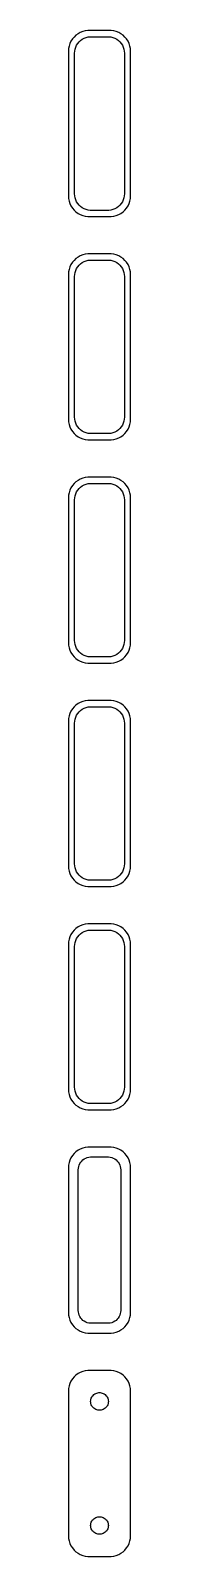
# Model space of a CAD drawing. Header units: metres. Extents: x -8 to 8, y 788 to 1588.
# Drawn here: x -7.5 to 7.5, y 787.5 to 1156.5 of the extents above; entities that cross this region are included whole.
import ezdxf

# ---------------------------------------------------------------- set-up
doc = ezdxf.new("R2010")
doc.units = ezdxf.units.M

msp = doc.modelspace()

# ---------------------------------------------------------------- linework, layer by layer
for p, q in [((-6.14484, 1154.92), (-6.54507, 1154.44)), ((-5.68712, 1155.35), (-6.14484, 1154.92)), ((-5.17912, 1155.72), (-5.68712, 1155.35)), ((-4.62889, 1156.02), (-5.17912, 1155.72)), ((-4.04507, 1156.26), (-4.62889, 1156.02)), ((-3.4369, 1156.41), (-4.04507, 1156.26)), ((-2.81395, 1156.49), (-3.4369, 1156.41)), ((-3.23605, 1154.8), (-2.74951, 1154.93)), ((2.81395, 1156.49), (-2.81395, 1156.49)), ((-2.74951, 1154.93), (-2.25116, 1154.99)), ((-2.25116, 1154.99), (2.25116, 1154.99)), ((2.25116, 1154.99), (2.74951, 1154.93)), ((2.74951, 1154.93), (3.23605, 1154.8)), ((3.4369, 1156.41), (2.81395, 1156.49)), ((4.04507, 1156.26), (3.4369, 1156.41)), ((4.62889, 1156.02), (4.04507, 1156.26)), ((5.17912, 1155.72), (4.62889, 1156.02)), ((5.68712, 1155.35), (5.17912, 1155.72)), ((6.14484, 1154.92), (5.68712, 1155.35)), ((6.54507, 1154.44), (6.14484, 1154.92)), ((-7.46057, 1152.13), (-7.5, 1151.5)), ((-7.5, 1151.5), (-7.5, 1116.5)), ((-7.34291, 1152.74), (-7.46057, 1152.13)), ((-7.14888, 1153.34), (-7.34291, 1152.74)), ((-6.88153, 1153.91), (-7.14888, 1153.34)), ((-6.54507, 1154.44), (-6.88153, 1153.91)), ((-6, 1151), (-5.96844, 1151.5)), ((-5.96844, 1151.5), (-5.87433, 1151.99)), ((-5.87433, 1151.99), (-5.7191, 1152.47)), ((-5.7191, 1152.47), (-5.50522, 1152.93)), ((-5.50522, 1152.93), (-5.23605, 1153.35)), ((-5.23605, 1153.35), (-4.91586, 1153.74)), ((-4.91586, 1153.74), (-4.54968, 1154.08)), ((-4.54968, 1154.08), (-4.1433, 1154.38)), ((-4.1433, 1154.38), (-3.70311, 1154.62)), ((-3.70311, 1154.62), (-3.23605, 1154.8)), ((3.23605, 1154.8), (3.70311, 1154.62)), ((3.70311, 1154.62), (4.1433, 1154.38)), ((4.1433, 1154.38), (4.54968, 1154.08)), ((4.54968, 1154.08), (4.91586, 1153.74)), ((4.91586, 1153.74), (5.23605, 1153.35)), ((5.23605, 1153.35), (5.50522, 1152.93)), ((5.50522, 1152.93), (5.7191, 1152.47)), ((5.7191, 1152.47), (5.87433, 1151.99)), ((5.87433, 1151.99), (5.96844, 1151.5)), ((5.96844, 1151.5), (6, 1151)), ((6.88153, 1153.91), (6.54507, 1154.44)), ((7.14888, 1153.34), (6.88153, 1153.91)), ((7.34291, 1152.74), (7.14888, 1153.34)), ((7.46057, 1152.13), (7.34291, 1152.74)), ((7.5, 1151.5), (7.46057, 1152.13)), ((7.5, 1116.5), (7.5, 1151.5)), ((-6, 1117), (-6, 1151)), ((6, 1151), (6, 1117)), ((-7.5, 1116.5), (-7.46057, 1115.87)), ((-7.46057, 1115.87), (-7.34291, 1115.26)), ((-7.34291, 1115.26), (-7.14888, 1114.66)), ((-7.14888, 1114.66), (-6.88153, 1114.09)), ((-5.96844, 1116.5), (-6, 1117)), ((-5.87433, 1116.01), (-5.96844, 1116.5)), ((-5.7191, 1115.53), (-5.87433, 1116.01)), ((-5.50522, 1115.07), (-5.7191, 1115.53)), ((-5.23605, 1114.65), (-5.50522, 1115.07)), ((-4.91586, 1114.26), (-5.23605, 1114.65)), ((5.23605, 1114.65), (4.91586, 1114.26)), ((5.50522, 1115.07), (5.23605, 1114.65)), ((5.7191, 1115.53), (5.50522, 1115.07)), ((5.87433, 1116.01), (5.7191, 1115.53)), ((5.96844, 1116.5), (5.87433, 1116.01)), ((6, 1117), (5.96844, 1116.5)), ((6.88153, 1114.09), (7.14888, 1114.66)), ((7.14888, 1114.66), (7.34291, 1115.26)), ((7.34291, 1115.26), (7.46057, 1115.87)), ((7.46057, 1115.87), (7.5, 1116.5)), ((-6.88153, 1114.09), (-6.54507, 1113.56)), ((-6.54507, 1113.56), (-6.14484, 1113.08)), ((-6.14484, 1113.08), (-5.68712, 1112.65)), ((-5.68712, 1112.65), (-5.17912, 1112.28)), ((-5.17912, 1112.28), (-4.62889, 1111.98)), ((-4.54968, 1113.92), (-4.91586, 1114.26)), ((-4.62889, 1111.98), (-4.04507, 1111.74)), ((-4.1433, 1113.62), (-4.54968, 1113.92)), ((-3.70311, 1113.38), (-4.1433, 1113.62)), ((-4.04507, 1111.74), (-3.4369, 1111.59)), ((-3.23605, 1113.2), (-3.70311, 1113.38)), ((-3.4369, 1111.59), (-2.81395, 1111.51)), ((-2.74951, 1113.07), (-3.23605, 1113.2)), ((-2.81395, 1111.51), (2.81395, 1111.51)), ((-2.25116, 1113.01), (-2.74951, 1113.07)), ((2.25116, 1113.01), (-2.25116, 1113.01)), ((2.74951, 1113.07), (2.25116, 1113.01)), ((3.23605, 1113.2), (2.74951, 1113.07)), ((2.81395, 1111.51), (3.4369, 1111.59)), ((3.70311, 1113.38), (3.23605, 1113.2)), ((3.4369, 1111.59), (4.04507, 1111.74)), ((4.1433, 1113.62), (3.70311, 1113.38)), ((4.04507, 1111.74), (4.62889, 1111.98)), ((4.54968, 1113.92), (4.1433, 1113.62)), ((4.91586, 1114.26), (4.54968, 1113.92)), ((4.62889, 1111.98), (5.17912, 1112.28)), ((5.17912, 1112.28), (5.68712, 1112.65)), ((5.68712, 1112.65), (6.14484, 1113.08)), ((6.14484, 1113.08), (6.54507, 1113.56)), ((6.54507, 1113.56), (6.88153, 1114.09)), ((-6.88153, 1099.91), (-7.14888, 1099.34)), ((-6.54507, 1100.44), (-6.88153, 1099.91)), ((-6.14484, 1100.92), (-6.54507, 1100.44)), ((-5.68712, 1101.35), (-6.14484, 1100.92)), ((-5.17912, 1101.72), (-5.68712, 1101.35)), ((-5.23605, 1099.35), (-4.91586, 1099.74)), ((-4.62889, 1102.02), (-5.17912, 1101.72)), ((-4.91586, 1099.74), (-4.54968, 1100.08)), ((-4.04507, 1102.26), (-4.62889, 1102.02)), ((-4.54968, 1100.08), (-4.1433, 1100.38)), ((-4.1433, 1100.38), (-3.70311, 1100.62)), ((-3.4369, 1102.41), (-4.04507, 1102.26)), ((-3.70311, 1100.62), (-3.23605, 1100.8)), ((-2.81395, 1102.49), (-3.4369, 1102.41)), ((-3.23605, 1100.8), (-2.74951, 1100.93)), ((2.81395, 1102.49), (-2.81395, 1102.49)), ((-2.74951, 1100.93), (-2.25116, 1100.99)), ((-2.25116, 1100.99), (2.25116, 1100.99)), ((2.25116, 1100.99), (2.74951, 1100.93)), ((2.74951, 1100.93), (3.23605, 1100.8)), ((3.4369, 1102.41), (2.81395, 1102.49)), ((3.23605, 1100.8), (3.70311, 1100.62)), ((4.04507, 1102.26), (3.4369, 1102.41)), ((3.70311, 1100.62), (4.1433, 1100.38)), ((4.62889, 1102.02), (4.04507, 1102.26)), ((4.1433, 1100.38), (4.54968, 1100.08)), ((4.54968, 1100.08), (4.91586, 1099.74)), ((5.17912, 1101.72), (4.62889, 1102.02)), ((4.91586, 1099.74), (5.23605, 1099.35)), ((5.68712, 1101.35), (5.17912, 1101.72)), ((6.14484, 1100.92), (5.68712, 1101.35)), ((6.54507, 1100.44), (6.14484, 1100.92)), ((6.88153, 1099.91), (6.54507, 1100.44)), ((7.14888, 1099.34), (6.88153, 1099.91)), ((-7.46057, 1098.13), (-7.5, 1097.5)), ((-7.5, 1097.5), (-7.5, 1062.5)), ((-7.34291, 1098.74), (-7.46057, 1098.13)), ((-7.14888, 1099.34), (-7.34291, 1098.74)), ((-6, 1097), (-5.96844, 1097.5)), ((-6, 1063), (-6, 1097)), ((-5.96844, 1097.5), (-5.87433, 1097.99)), ((-5.87433, 1097.99), (-5.7191, 1098.47)), ((-5.7191, 1098.47), (-5.50522, 1098.93)), ((-5.50522, 1098.93), (-5.23605, 1099.35)), ((5.23605, 1099.35), (5.50522, 1098.93)), ((5.50522, 1098.93), (5.7191, 1098.47)), ((5.7191, 1098.47), (5.87433, 1097.99)), ((5.87433, 1097.99), (5.96844, 1097.5)), ((5.96844, 1097.5), (6, 1097)), ((6, 1097), (6, 1063)), ((7.34291, 1098.74), (7.14888, 1099.34)), ((7.46057, 1098.13), (7.34291, 1098.74)), ((7.5, 1097.5), (7.46057, 1098.13)), ((7.5, 1062.5), (7.5, 1097.5)), ((-5.96844, 1062.5), (-6, 1063)), ((6, 1063), (5.96844, 1062.5)), ((-7.5, 1062.5), (-7.46057, 1061.87)), ((-7.46057, 1061.87), (-7.34291, 1061.26)), ((-7.34291, 1061.26), (-7.14888, 1060.66)), ((-7.14888, 1060.66), (-6.88153, 1060.09)), ((-6.88153, 1060.09), (-6.54507, 1059.56)), ((-6.54507, 1059.56), (-6.14484, 1059.08)), ((-6.14484, 1059.08), (-5.68712, 1058.65)), ((-5.87433, 1062.01), (-5.96844, 1062.5)), ((-5.7191, 1061.53), (-5.87433, 1062.01)), ((-5.50522, 1061.07), (-5.7191, 1061.53)), ((-5.23605, 1060.65), (-5.50522, 1061.07)), ((-4.91586, 1060.26), (-5.23605, 1060.65)), ((-4.54968, 1059.92), (-4.91586, 1060.26)), ((-4.1433, 1059.62), (-4.54968, 1059.92)), ((-3.70311, 1059.38), (-4.1433, 1059.62)), ((-3.23605, 1059.2), (-3.70311, 1059.38)), ((-2.74951, 1059.07), (-3.23605, 1059.2)), ((-2.25116, 1059.01), (-2.74951, 1059.07)), ((2.25116, 1059.01), (-2.25116, 1059.01)), ((2.74951, 1059.07), (2.25116, 1059.01)), ((3.23605, 1059.2), (2.74951, 1059.07)), ((3.70311, 1059.38), (3.23605, 1059.2)), ((4.1433, 1059.62), (3.70311, 1059.38)), ((4.54968, 1059.92), (4.1433, 1059.62)), ((4.91586, 1060.26), (4.54968, 1059.92)), ((5.23605, 1060.65), (4.91586, 1060.26)), ((5.50522, 1061.07), (5.23605, 1060.65)), ((5.7191, 1061.53), (5.50522, 1061.07)), ((5.68712, 1058.65), (6.14484, 1059.08)), ((5.87433, 1062.01), (5.7191, 1061.53)), ((5.96844, 1062.5), (5.87433, 1062.01)), ((6.14484, 1059.08), (6.54507, 1059.56)), ((6.54507, 1059.56), (6.88153, 1060.09)), ((6.88153, 1060.09), (7.14888, 1060.66)), ((7.14888, 1060.66), (7.34291, 1061.26)), ((7.34291, 1061.26), (7.46057, 1061.87)), ((7.46057, 1061.87), (7.5, 1062.5)), ((-5.68712, 1058.65), (-5.17912, 1058.28)), ((-5.17912, 1058.28), (-4.62889, 1057.98)), ((-4.62889, 1057.98), (-4.04507, 1057.74)), ((-4.04507, 1057.74), (-3.4369, 1057.59)), ((-3.4369, 1057.59), (-2.81395, 1057.51)), ((-2.81395, 1057.51), (2.81395, 1057.51)), ((2.81395, 1057.51), (3.4369, 1057.59)), ((3.4369, 1057.59), (4.04507, 1057.74)), ((4.04507, 1057.74), (4.62889, 1057.98)), ((4.62889, 1057.98), (5.17912, 1058.28)), ((5.17912, 1058.28), (5.68712, 1058.65)), ((-4.62889, 1048.02), (-5.17912, 1047.72)), ((-4.04507, 1048.26), (-4.62889, 1048.02)), ((-3.4369, 1048.41), (-4.04507, 1048.26)), ((-2.81395, 1048.49), (-3.4369, 1048.41)), ((2.81395, 1048.49), (-2.81395, 1048.49)), ((3.4369, 1048.41), (2.81395, 1048.49)), ((4.04507, 1048.26), (3.4369, 1048.41)), ((4.62889, 1048.02), (4.04507, 1048.26)), ((5.17912, 1047.72), (4.62889, 1048.02)), ((-7.34291, 1044.74), (-7.46057, 1044.13)), ((-7.14888, 1045.34), (-7.34291, 1044.74)), ((-6.88153, 1045.91), (-7.14888, 1045.34)), ((-6.54507, 1046.44), (-6.88153, 1045.91)), ((-6.14484, 1046.92), (-6.54507, 1046.44)), ((-5.68712, 1047.35), (-6.14484, 1046.92)), ((-5.87433, 1043.99), (-5.7191, 1044.47)), ((-5.7191, 1044.47), (-5.50522, 1044.93)), ((-5.17912, 1047.72), (-5.68712, 1047.35)), ((-5.50522, 1044.93), (-5.23605, 1045.35)), ((-5.23605, 1045.35), (-4.91586, 1045.74)), ((-4.91586, 1045.74), (-4.54968, 1046.08)), ((-4.54968, 1046.08), (-4.1433, 1046.38)), ((-4.1433, 1046.38), (-3.70311, 1046.62)), ((-3.70311, 1046.62), (-3.23605, 1046.8)), ((-3.23605, 1046.8), (-2.74951, 1046.93)), ((-2.74951, 1046.93), (-2.25116, 1046.99)), ((-2.25116, 1046.99), (2.25116, 1046.99)), ((2.25116, 1046.99), (2.74951, 1046.93)), ((2.74951, 1046.93), (3.23605, 1046.8)), ((3.23605, 1046.8), (3.70311, 1046.62)), ((3.70311, 1046.62), (4.1433, 1046.38)), ((4.1433, 1046.38), (4.54968, 1046.08)), ((4.54968, 1046.08), (4.91586, 1045.74)), ((4.91586, 1045.74), (5.23605, 1045.35)), ((5.68712, 1047.35), (5.17912, 1047.72)), ((5.23605, 1045.35), (5.50522, 1044.93)), ((5.50522, 1044.93), (5.7191, 1044.47)), ((6.14484, 1046.92), (5.68712, 1047.35)), ((5.7191, 1044.47), (5.87433, 1043.99)), ((6.54507, 1046.44), (6.14484, 1046.92)), ((6.88153, 1045.91), (6.54507, 1046.44)), ((7.14888, 1045.34), (6.88153, 1045.91)), ((7.34291, 1044.74), (7.14888, 1045.34)), ((7.46057, 1044.13), (7.34291, 1044.74)), ((-7.46057, 1044.13), (-7.5, 1043.5)), ((-7.5, 1043.5), (-7.5, 1008.5)), ((-6, 1043), (-5.96844, 1043.5)), ((-6, 1009), (-6, 1043)), ((-5.96844, 1043.5), (-5.87433, 1043.99)), ((5.87433, 1043.99), (5.96844, 1043.5)), ((5.96844, 1043.5), (6, 1043)), ((6, 1043), (6, 1009)), ((7.5, 1043.5), (7.46057, 1044.13)), ((7.5, 1008.5), (7.5, 1043.5)), ((-7.5, 1008.5), (-7.46057, 1007.87)), ((-7.46057, 1007.87), (-7.34291, 1007.26)), ((-5.96844, 1008.5), (-6, 1009)), ((-5.87433, 1008.01), (-5.96844, 1008.5)), ((-5.7191, 1007.53), (-5.87433, 1008.01)), ((-5.50522, 1007.07), (-5.7191, 1007.53)), ((5.7191, 1007.53), (5.50522, 1007.07)), ((5.87433, 1008.01), (5.7191, 1007.53)), ((5.96844, 1008.5), (5.87433, 1008.01)), ((6, 1009), (5.96844, 1008.5)), ((7.34291, 1007.26), (7.46057, 1007.87)), ((7.46057, 1007.87), (7.5, 1008.5)), ((-7.34291, 1007.26), (-7.14888, 1006.66)), ((-7.14888, 1006.66), (-6.88153, 1006.09)), ((-6.88153, 1006.09), (-6.54507, 1005.56)), ((-6.54507, 1005.56), (-6.14484, 1005.08)), ((-6.14484, 1005.08), (-5.68712, 1004.65)), ((-5.68712, 1004.65), (-5.17912, 1004.28)), ((-5.23605, 1006.65), (-5.50522, 1007.07)), ((-4.91586, 1006.26), (-5.23605, 1006.65)), ((-5.17912, 1004.28), (-4.62889, 1003.98)), ((-4.54968, 1005.92), (-4.91586, 1006.26)), ((-4.62889, 1003.98), (-4.04507, 1003.74)), ((-4.1433, 1005.62), (-4.54968, 1005.92)), ((-3.70311, 1005.38), (-4.1433, 1005.62)), ((-4.04507, 1003.74), (-3.4369, 1003.59)), ((-3.23605, 1005.2), (-3.70311, 1005.38)), ((-2.74951, 1005.07), (-3.23605, 1005.2)), ((-2.25116, 1005.01), (-2.74951, 1005.07)), ((2.25116, 1005.01), (-2.25116, 1005.01)), ((2.74951, 1005.07), (2.25116, 1005.01)), ((3.23605, 1005.2), (2.74951, 1005.07)), ((3.70311, 1005.38), (3.23605, 1005.2)), ((3.4369, 1003.59), (4.04507, 1003.74)), ((4.1433, 1005.62), (3.70311, 1005.38)), ((4.04507, 1003.74), (4.62889, 1003.98)), ((4.54968, 1005.92), (4.1433, 1005.62)), ((4.91586, 1006.26), (4.54968, 1005.92)), ((4.62889, 1003.98), (5.17912, 1004.28)), ((5.23605, 1006.65), (4.91586, 1006.26)), ((5.17912, 1004.28), (5.68712, 1004.65)), ((5.50522, 1007.07), (5.23605, 1006.65)), ((5.68712, 1004.65), (6.14484, 1005.08)), ((6.14484, 1005.08), (6.54507, 1005.56)), ((6.54507, 1005.56), (6.88153, 1006.09)), ((6.88153, 1006.09), (7.14888, 1006.66)), ((7.14888, 1006.66), (7.34291, 1007.26)), ((-3.4369, 1003.59), (-2.81395, 1003.51)), ((-2.81395, 1003.51), (2.81395, 1003.51)), ((2.81395, 1003.51), (3.4369, 1003.59)), ((-6.14484, 992.923), (-6.54507, 992.439)), ((-5.68712, 993.353), (-6.14484, 992.923)), ((-5.17912, 993.722), (-5.68712, 993.353)), ((-4.62889, 994.024), (-5.17912, 993.722)), ((-4.04507, 994.255), (-4.62889, 994.024)), ((-4.1433, 992.377), (-3.70311, 992.619)), ((-3.4369, 994.411), (-4.04507, 994.255)), ((-3.70311, 992.619), (-3.23605, 992.804)), ((-2.81395, 994.49), (-3.4369, 994.411)), ((-3.23605, 992.804), (-2.74951, 992.929)), ((2.81395, 994.49), (-2.81395, 994.49)), ((-2.74951, 992.929), (-2.25116, 992.992)), ((-2.25116, 992.992), (2.25116, 992.992)), ((2.25116, 992.992), (2.74951, 992.929)), ((2.74951, 992.929), (3.23605, 992.804)), ((3.4369, 994.411), (2.81395, 994.49)), ((3.23605, 992.804), (3.70311, 992.619)), ((4.04507, 994.255), (3.4369, 994.411)), ((3.70311, 992.619), (4.1433, 992.377)), ((4.62889, 994.024), (4.04507, 994.255)), ((5.17912, 993.722), (4.62889, 994.024)), ((5.68712, 993.353), (5.17912, 993.722)), ((6.14484, 992.923), (5.68712, 993.353)), ((6.54507, 992.439), (6.14484, 992.923)), ((-7.46057, 990.127), (-7.5, 989.5)), ((-7.5, 989.5), (-7.5, 954.5)), ((-7.34291, 990.743), (-7.46057, 990.127)), ((-7.14888, 991.341), (-7.34291, 990.743)), ((-6.88153, 991.909), (-7.14888, 991.341)), ((-6.54507, 992.439), (-6.88153, 991.909)), ((-6, 989), (-5.96844, 989.501)), ((-6, 955), (-6, 989)), ((-5.96844, 989.501), (-5.87433, 989.995)), ((-5.87433, 989.995), (-5.7191, 990.472)), ((-5.7191, 990.472), (-5.50522, 990.927)), ((-5.50522, 990.927), (-5.23605, 991.351)), ((-5.23605, 991.351), (-4.91586, 991.738)), ((-4.91586, 991.738), (-4.54968, 992.082)), ((-4.54968, 992.082), (-4.1433, 992.377)), ((4.1433, 992.377), (4.54968, 992.082)), ((4.54968, 992.082), (4.91586, 991.738)), ((4.91586, 991.738), (5.23605, 991.351)), ((5.23605, 991.351), (5.50522, 990.927)), ((5.50522, 990.927), (5.7191, 990.472)), ((5.7191, 990.472), (5.87433, 989.995)), ((5.87433, 989.995), (5.96844, 989.501)), ((5.96844, 989.501), (6, 989)), ((6, 989), (6, 955)), ((6.88153, 991.909), (6.54507, 992.439)), ((7.14888, 991.341), (6.88153, 991.909)), ((7.34291, 990.743), (7.14888, 991.341)), ((7.46057, 990.127), (7.34291, 990.743)), ((7.5, 989.5), (7.46057, 990.127)), ((7.5, 954.5), (7.5, 989.5)), ((-7.5, 954.5), (-7.46057, 953.873)), ((-7.46057, 953.873), (-7.34291, 953.257)), ((-7.34291, 953.257), (-7.14888, 952.659)), ((-7.14888, 952.659), (-6.88153, 952.091)), ((-6.88153, 952.091), (-6.54507, 951.561)), ((-5.96844, 954.499), (-6, 955)), ((-5.87433, 954.005), (-5.96844, 954.499)), ((-5.7191, 953.528), (-5.87433, 954.005)), ((-5.50522, 953.073), (-5.7191, 953.528)), ((-5.23605, 952.649), (-5.50522, 953.073)), ((-4.91586, 952.262), (-5.23605, 952.649)), ((-4.54968, 951.918), (-4.91586, 952.262)), ((4.91586, 952.262), (4.54968, 951.918)), ((5.23605, 952.649), (4.91586, 952.262)), ((5.50522, 953.073), (5.23605, 952.649)), ((5.7191, 953.528), (5.50522, 953.073)), ((5.87433, 954.005), (5.7191, 953.528)), ((5.96844, 954.499), (5.87433, 954.005)), ((6, 955), (5.96844, 954.499)), ((6.54507, 951.561), (6.88153, 952.091)), ((6.88153, 952.091), (7.14888, 952.659)), ((7.14888, 952.659), (7.34291, 953.257)), ((7.34291, 953.257), (7.46057, 953.873)), ((7.46057, 953.873), (7.5, 954.5)), ((-6.54507, 951.561), (-6.14484, 951.077)), ((-6.14484, 951.077), (-5.68712, 950.647)), ((-5.68712, 950.647), (-5.17912, 950.278)), ((-5.17912, 950.278), (-4.62889, 949.976)), ((-4.62889, 949.976), (-4.04507, 949.745)), ((-4.1433, 951.623), (-4.54968, 951.918)), ((-3.70311, 951.381), (-4.1433, 951.623)), ((-4.04507, 949.745), (-3.4369, 949.589)), ((-3.23605, 951.196), (-3.70311, 951.381)), ((-3.4369, 949.589), (-2.81395, 949.51)), ((-2.74951, 951.071), (-3.23605, 951.196)), ((-2.81395, 949.51), (2.81395, 949.51)), ((-2.25116, 951.008), (-2.74951, 951.071)), ((2.25116, 951.008), (-2.25116, 951.008)), ((2.74951, 951.071), (2.25116, 951.008)), ((3.23605, 951.196), (2.74951, 951.071)), ((2.81395, 949.51), (3.4369, 949.589)), ((3.70311, 951.381), (3.23605, 951.196)), ((3.4369, 949.589), (4.04507, 949.745)), ((4.1433, 951.623), (3.70311, 951.381)), ((4.04507, 949.745), (4.62889, 949.976)), ((4.54968, 951.918), (4.1433, 951.623)), ((4.62889, 949.976), (5.17912, 950.278)), ((5.17912, 950.278), (5.68712, 950.647)), ((5.68712, 950.647), (6.14484, 951.077)), ((6.14484, 951.077), (6.54507, 951.561)), ((-7.14888, 937.341), (-7.34291, 936.743)), ((-6.88153, 937.909), (-7.14888, 937.341)), ((-6.54507, 938.439), (-6.88153, 937.909)), ((-6.14484, 938.923), (-6.54507, 938.439)), ((-5.68712, 939.353), (-6.14484, 938.923)), ((-5.17912, 939.722), (-5.68712, 939.353)), ((-5.50522, 936.927), (-5.23605, 937.351)), ((-5.23605, 937.351), (-4.91586, 937.738)), ((-4.62889, 940.024), (-5.17912, 939.722)), ((-4.91586, 937.738), (-4.54968, 938.082)), ((-4.04507, 940.255), (-4.62889, 940.024)), ((-4.54968, 938.082), (-4.1433, 938.377)), ((-4.1433, 938.377), (-3.70311, 938.619)), ((-3.4369, 940.411), (-4.04507, 940.255)), ((-3.70311, 938.619), (-3.23605, 938.804)), ((-2.81395, 940.49), (-3.4369, 940.411)), ((-3.23605, 938.804), (-2.74951, 938.929)), ((2.81395, 940.49), (-2.81395, 940.49)), ((-2.74951, 938.929), (-2.25116, 938.992)), ((-2.25116, 938.992), (2.25116, 938.992)), ((2.25116, 938.992), (2.74951, 938.929)), ((2.74951, 938.929), (3.23605, 938.804)), ((3.4369, 940.411), (2.81395, 940.49)), ((3.23605, 938.804), (3.70311, 938.619)), ((4.04507, 940.255), (3.4369, 940.411)), ((3.70311, 938.619), (4.1433, 938.377)), ((4.62889, 940.024), (4.04507, 940.255)), ((4.1433, 938.377), (4.54968, 938.082)), ((4.54968, 938.082), (4.91586, 937.738)), ((5.17912, 939.722), (4.62889, 940.024)), ((4.91586, 937.738), (5.23605, 937.351)), ((5.68712, 939.353), (5.17912, 939.722)), ((5.23605, 937.351), (5.50522, 936.927)), ((6.14484, 938.923), (5.68712, 939.353)), ((6.54507, 938.439), (6.14484, 938.923)), ((6.88153, 937.909), (6.54507, 938.439)), ((7.14888, 937.341), (6.88153, 937.909)), ((7.34291, 936.743), (7.14888, 937.341)), ((-7.46057, 936.127), (-7.5, 935.5)), ((-7.5, 935.5), (-7.5, 900.5)), ((-7.34291, 936.743), (-7.46057, 936.127)), ((-6, 935), (-5.96844, 935.501)), ((-6, 901), (-6, 935)), ((-5.96844, 935.501), (-5.87433, 935.995)), ((-5.87433, 935.995), (-5.7191, 936.472)), ((-5.7191, 936.472), (-5.50522, 936.927)), ((5.50522, 936.927), (5.7191, 936.472)), ((5.7191, 936.472), (5.87433, 935.995)), ((5.87433, 935.995), (5.96844, 935.501)), ((5.96844, 935.501), (6, 935)), ((6, 935), (6, 901)), ((7.46057, 936.127), (7.34291, 936.743)), ((7.5, 935.5), (7.46057, 936.127)), ((7.5, 900.5), (7.5, 935.5)), ((-7.5, 900.5), (-7.46057, 899.873)), ((-5.96844, 900.499), (-6, 901)), ((-5.87433, 900.005), (-5.96844, 900.499)), ((5.96844, 900.499), (5.87433, 900.005)), ((6, 901), (5.96844, 900.499)), ((7.46057, 899.873), (7.5, 900.5)), ((-7.46057, 899.873), (-7.34291, 899.257)), ((-7.34291, 899.257), (-7.14888, 898.659)), ((-7.14888, 898.659), (-6.88153, 898.091)), ((-6.88153, 898.091), (-6.54507, 897.561)), ((-6.54507, 897.561), (-6.14484, 897.077)), ((-6.14484, 897.077), (-5.68712, 896.647)), ((-5.7191, 899.528), (-5.87433, 900.005)), ((-5.50522, 899.073), (-5.7191, 899.528)), ((-5.68712, 896.647), (-5.17912, 896.278)), ((-5.23605, 898.649), (-5.50522, 899.073)), ((-4.91586, 898.262), (-5.23605, 898.649)), ((-4.54968, 897.918), (-4.91586, 898.262)), ((-4.1433, 897.623), (-4.54968, 897.918)), ((-3.70311, 897.381), (-4.1433, 897.623)), ((-3.23605, 897.196), (-3.70311, 897.381)), ((-2.74951, 897.071), (-3.23605, 897.196)), ((-2.25116, 897.008), (-2.74951, 897.071)), ((2.25116, 897.008), (-2.25116, 897.008)), ((2.74951, 897.071), (2.25116, 897.008)), ((3.23605, 897.196), (2.74951, 897.071)), ((3.70311, 897.381), (3.23605, 897.196)), ((4.1433, 897.623), (3.70311, 897.381)), ((4.54968, 897.918), (4.1433, 897.623)), ((4.91586, 898.262), (4.54968, 897.918)), ((5.23605, 898.649), (4.91586, 898.262)), ((5.17912, 896.278), (5.68712, 896.647)), ((5.50522, 899.073), (5.23605, 898.649)), ((5.7191, 899.528), (5.50522, 899.073)), ((5.68712, 896.647), (6.14484, 897.077)), ((5.87433, 900.005), (5.7191, 899.528)), ((6.14484, 897.077), (6.54507, 897.561)), ((6.54507, 897.561), (6.88153, 898.091)), ((6.88153, 898.091), (7.14888, 898.659)), ((7.14888, 898.659), (7.34291, 899.257)), ((7.34291, 899.257), (7.46057, 899.873)), ((-5.17912, 896.278), (-4.62889, 895.976)), ((-4.62889, 895.976), (-4.04507, 895.745)), ((-4.04507, 895.745), (-3.4369, 895.589)), ((-3.4369, 895.589), (-2.81395, 895.51)), ((-2.81395, 895.51), (2.81395, 895.51)), ((2.81395, 895.51), (3.4369, 895.589)), ((3.4369, 895.589), (4.04507, 895.745)), ((4.04507, 895.745), (4.62889, 895.976)), ((4.62889, 895.976), (5.17912, 896.278)), ((-5.17912, 885.722), (-5.68712, 885.353)), ((-4.62889, 886.024), (-5.17912, 885.722)), ((-4.04507, 886.255), (-4.62889, 886.024)), ((-3.4369, 886.411), (-4.04507, 886.255)), ((-2.81395, 886.49), (-3.4369, 886.411)), ((2.81395, 886.49), (-2.81395, 886.49)), ((3.4369, 886.411), (2.81395, 886.49)), ((4.04507, 886.255), (3.4369, 886.411)), ((4.62889, 886.024), (4.04507, 886.255)), ((5.17912, 885.722), (4.62889, 886.024)), ((5.68712, 885.353), (5.17912, 885.722)), ((-7.46057, 882.127), (-7.5, 881.5)), ((-7.34291, 882.743), (-7.46057, 882.127)), ((-7.14888, 883.341), (-7.34291, 882.743)), ((-6.88153, 883.909), (-7.14888, 883.341)), ((-6.54507, 884.439), (-6.88153, 883.909)), ((-6.14484, 884.923), (-6.54507, 884.439)), ((-5.68712, 885.353), (-6.14484, 884.923)), ((-5.01512, 881.774), (-4.89432, 882.146)), ((-4.89432, 882.146), (-4.72786, 882.5)), ((-4.72786, 882.5), (-4.5184, 882.83)), ((-4.5184, 882.83), (-4.26921, 883.131)), ((-4.26921, 883.131), (-3.98424, 883.399)), ((-3.98424, 883.399), (-3.66798, 883.628)), ((-3.66798, 883.628), (-3.32541, 883.817)), ((-3.32541, 883.817), (-2.96194, 883.961)), ((-2.96194, 883.961), (-2.5833, 884.058)), ((-2.5833, 884.058), (-2.19545, 884.107)), ((-2.19545, 884.107), (2.19545, 884.107)), ((2.19545, 884.107), (2.5833, 884.058)), ((2.5833, 884.058), (2.96194, 883.961)), ((2.96194, 883.961), (3.32541, 883.817)), ((3.32541, 883.817), (3.66798, 883.628)), ((3.66798, 883.628), (3.98424, 883.399)), ((3.98424, 883.399), (4.26921, 883.131)), ((4.26921, 883.131), (4.5184, 882.83)), ((4.5184, 882.83), (4.72786, 882.5)), ((4.72786, 882.5), (4.89432, 882.146)), ((4.89432, 882.146), (5.01512, 881.774)), ((6.14484, 884.923), (5.68712, 885.353)), ((6.54507, 884.439), (6.14484, 884.923)), ((6.88153, 883.909), (6.54507, 884.439)), ((7.14888, 883.341), (6.88153, 883.909)), ((7.34291, 882.743), (7.14888, 883.341)), ((7.46057, 882.127), (7.34291, 882.743)), ((7.5, 881.5), (7.46057, 882.127)), ((-7.5, 881.5), (-7.5, 846.5)), ((-5.11292, 881), (-5.08836, 881.39)), ((-5.11292, 847), (-5.11292, 881)), ((-5.08836, 881.39), (-5.01512, 881.774)), ((5.01512, 881.774), (5.08836, 881.39)), ((5.08836, 881.39), (5.11292, 881)), ((5.11292, 881), (5.11292, 847)), ((7.5, 846.5), (7.5, 881.5)), ((-7.5, 846.5), (-7.46057, 845.873)), ((-7.46057, 845.873), (-7.34291, 845.257)), ((-7.34291, 845.257), (-7.14888, 844.659)), ((-5.08836, 846.61), (-5.11292, 847)), ((-5.01512, 846.226), (-5.08836, 846.61)), ((-4.89432, 845.854), (-5.01512, 846.226)), ((-4.72786, 845.5), (-4.89432, 845.854)), ((-4.5184, 845.17), (-4.72786, 845.5)), ((-4.26921, 844.869), (-4.5184, 845.17)), ((4.5184, 845.17), (4.26921, 844.869)), ((4.72786, 845.5), (4.5184, 845.17)), ((4.89432, 845.854), (4.72786, 845.5)), ((5.01512, 846.226), (4.89432, 845.854)), ((5.08836, 846.61), (5.01512, 846.226)), ((5.11292, 847), (5.08836, 846.61)), ((7.14888, 844.659), (7.34291, 845.257)), ((7.34291, 845.257), (7.46057, 845.873)), ((7.46057, 845.873), (7.5, 846.5)), ((-7.14888, 844.659), (-6.88153, 844.091)), ((-6.88153, 844.091), (-6.54507, 843.561)), ((-6.54507, 843.561), (-6.14484, 843.077)), ((-6.14484, 843.077), (-5.68712, 842.647)), ((-5.68712, 842.647), (-5.17912, 842.278)), ((-5.17912, 842.278), (-4.62889, 841.976)), ((-4.62889, 841.976), (-4.04507, 841.745)), ((-3.98424, 844.601), (-4.26921, 844.869)), ((-4.04507, 841.745), (-3.4369, 841.589)), ((-3.66798, 844.372), (-3.98424, 844.601)), ((-3.32541, 844.183), (-3.66798, 844.372)), ((-3.4369, 841.589), (-2.81395, 841.51)), ((-2.96194, 844.039), (-3.32541, 844.183)), ((-2.5833, 843.942), (-2.96194, 844.039)), ((-2.81395, 841.51), (2.81395, 841.51)), ((-2.19545, 843.893), (-2.5833, 843.942)), ((2.19545, 843.893), (-2.19545, 843.893)), ((2.5833, 843.942), (2.19545, 843.893)), ((2.96194, 844.039), (2.5833, 843.942)), ((2.81395, 841.51), (3.4369, 841.589)), ((3.32541, 844.183), (2.96194, 844.039)), ((3.66798, 844.372), (3.32541, 844.183)), ((3.4369, 841.589), (4.04507, 841.745)), ((3.98424, 844.601), (3.66798, 844.372)), ((4.26921, 844.869), (3.98424, 844.601)), ((4.04507, 841.745), (4.62889, 841.976)), ((4.62889, 841.976), (5.17912, 842.278)), ((5.17912, 842.278), (5.68712, 842.647)), ((5.68712, 842.647), (6.14484, 843.077)), ((6.14484, 843.077), (6.54507, 843.561)), ((6.54507, 843.561), (6.88153, 844.091)), ((6.88153, 844.091), (7.14888, 844.659)), ((-6.54507, 830.439), (-6.88153, 829.909)), ((-6.14484, 830.923), (-6.54507, 830.439)), ((-5.68712, 831.353), (-6.14484, 830.923)), ((-5.17912, 831.722), (-5.68712, 831.353)), ((-4.62889, 832.024), (-5.17912, 831.722)), ((-4.04507, 832.255), (-4.62889, 832.024)), ((-3.4369, 832.411), (-4.04507, 832.255)), ((-2.81395, 832.49), (-3.4369, 832.411)), ((2.81395, 832.49), (-2.81395, 832.49)), ((3.4369, 832.411), (2.81395, 832.49)), ((4.04507, 832.255), (3.4369, 832.411)), ((4.62889, 832.024), (4.04507, 832.255)), ((5.17912, 831.722), (4.62889, 832.024)), ((5.68712, 831.353), (5.17912, 831.722)), ((6.14484, 830.923), (5.68712, 831.353)), ((6.54507, 830.439), (6.14484, 830.923)), ((6.88153, 829.909), (6.54507, 830.439)), ((-7.46057, 828.127), (-7.5, 827.5)), ((-7.5, 827.5), (-7.5, 792.5)), ((-7.34291, 828.743), (-7.46057, 828.127)), ((-7.14888, 829.341), (-7.34291, 828.743)), ((-6.88153, 829.909), (-7.14888, 829.341)), ((-1.55655, 826.462), (-1.36108, 826.645)), ((-1.36108, 826.645), (-1.14413, 826.803)), ((-1.14413, 826.803), (-0.90915, 826.932)), ((-0.90915, 826.932), (-0.65984, 827.031)), ((-0.65984, 827.031), (-0.4001, 827.097)), ((-0.4001, 827.097), (-0.13406, 827.131)), ((-0.13406, 827.131), (0.13406, 827.131)), ((0.13406, 827.131), (0.4001, 827.097)), ((0.4001, 827.097), (0.65984, 827.031)), ((0.65984, 827.031), (0.90915, 826.932)), ((0.90915, 826.932), (1.14413, 826.803)), ((1.14413, 826.803), (1.36108, 826.645)), ((1.36108, 826.645), (1.55655, 826.462)), ((7.14888, 829.341), (6.88153, 829.909)), ((7.34291, 828.743), (7.14888, 829.341)), ((7.46057, 828.127), (7.34291, 828.743)), ((7.5, 827.5), (7.46057, 828.127)), ((7.5, 792.5), (7.5, 827.5)), ((-2.13528, 825), (-2.11845, 825.268)), ((-2.11845, 824.732), (-2.13528, 825)), ((-2.11845, 825.268), (-2.06821, 825.531)), ((-2.06821, 824.469), (-2.11845, 824.732)), ((-2.06821, 825.531), (-1.98534, 825.786)), ((-1.98534, 824.214), (-2.06821, 824.469)), ((-1.98534, 825.786), (-1.87117, 826.029)), ((-1.87117, 823.971), (-1.98534, 824.214)), ((-1.87117, 826.029), (-1.72748, 826.255)), ((-1.72748, 823.745), (-1.87117, 823.971)), ((-1.72748, 826.255), (-1.55655, 826.462)), ((-1.55655, 823.538), (-1.72748, 823.745)), ((-1.36108, 823.355), (-1.55655, 823.538)), ((-1.14413, 823.197), (-1.36108, 823.355)), ((-0.90915, 823.068), (-1.14413, 823.197)), ((-0.65984, 822.969), (-0.90915, 823.068)), ((-0.4001, 822.903), (-0.65984, 822.969)), ((-0.13406, 822.869), (-0.4001, 822.903)), ((0.13406, 822.869), (-0.13406, 822.869)), ((0.4001, 822.903), (0.13406, 822.869)), ((0.65984, 822.969), (0.4001, 822.903)), ((0.90915, 823.068), (0.65984, 822.969)), ((1.14413, 823.197), (0.90915, 823.068)), ((1.36108, 823.355), (1.14413, 823.197)), ((1.55655, 823.538), (1.36108, 823.355)), ((1.55655, 826.462), (1.72748, 826.255)), ((1.72748, 823.745), (1.55655, 823.538)), ((1.72748, 826.255), (1.87117, 826.029)), ((1.87117, 823.971), (1.72748, 823.745)), ((1.87117, 826.029), (1.98534, 825.786)), ((1.98534, 824.214), (1.87117, 823.971)), ((1.98534, 825.786), (2.06821, 825.531)), ((2.06821, 824.469), (1.98534, 824.214)), ((2.06821, 825.531), (2.11845, 825.268)), ((2.11845, 824.732), (2.06821, 824.469)), ((2.11845, 825.268), (2.13528, 825)), ((2.13528, 825), (2.11845, 824.732)), ((-0.90915, 796.932), (-0.65984, 797.031)), ((-0.65984, 797.031), (-0.4001, 797.097)), ((-0.4001, 797.097), (-0.13406, 797.131)), ((-0.13406, 797.131), (0.13406, 797.131)), ((0.13406, 797.131), (0.4001, 797.097)), ((0.4001, 797.097), (0.65984, 797.031)), ((0.65984, 797.031), (0.90915, 796.932)), ((-2.13528, 795), (-2.11845, 795.268)), ((-2.11845, 794.732), (-2.13528, 795)), ((-2.11845, 795.268), (-2.06821, 795.531)), ((-2.06821, 794.469), (-2.11845, 794.732)), ((-2.06821, 795.531), (-1.98534, 795.786)), ((-1.98534, 794.214), (-2.06821, 794.469)), ((-1.98534, 795.786), (-1.87117, 796.029)), ((-1.87117, 793.971), (-1.98534, 794.214)), ((-1.87117, 796.029), (-1.72748, 796.255)), ((-1.72748, 793.745), (-1.87117, 793.971)), ((-1.72748, 796.255), (-1.55655, 796.462)), ((-1.55655, 793.538), (-1.72748, 793.745)), ((-1.55655, 796.462), (-1.36108, 796.645)), ((-1.36108, 793.355), (-1.55655, 793.538)), ((-1.36108, 796.645), (-1.14413, 796.803)), ((-1.14413, 793.197), (-1.36108, 793.355)), ((-1.14413, 796.803), (-0.90915, 796.932)), ((0.90915, 796.932), (1.14413, 796.803)), ((1.14413, 796.803), (1.36108, 796.645)), ((1.36108, 793.355), (1.14413, 793.197)), ((1.36108, 796.645), (1.55655, 796.462)), ((1.55655, 793.538), (1.36108, 793.355)), ((1.55655, 796.462), (1.72748, 796.255)), ((1.72748, 793.745), (1.55655, 793.538)), ((1.72748, 796.255), (1.87117, 796.029)), ((1.87117, 793.971), (1.72748, 793.745)), ((1.87117, 796.029), (1.98534, 795.786)), ((1.98534, 794.214), (1.87117, 793.971)), ((1.98534, 795.786), (2.06821, 795.531)), ((2.06821, 794.469), (1.98534, 794.214)), ((2.06821, 795.531), (2.11845, 795.268)), ((2.11845, 794.732), (2.06821, 794.469)), ((2.11845, 795.268), (2.13528, 795)), ((2.13528, 795), (2.11845, 794.732)), ((-7.5, 792.5), (-7.46057, 791.873)), ((-7.46057, 791.873), (-7.34291, 791.257)), ((-7.34291, 791.257), (-7.14888, 790.659)), ((-7.14888, 790.659), (-6.88153, 790.091)), ((-6.88153, 790.091), (-6.54507, 789.561)), ((-0.90915, 793.068), (-1.14413, 793.197)), ((-0.65984, 792.969), (-0.90915, 793.068)), ((-0.4001, 792.903), (-0.65984, 792.969)), ((-0.13406, 792.869), (-0.4001, 792.903)), ((0.13406, 792.869), (-0.13406, 792.869)), ((0.4001, 792.903), (0.13406, 792.869)), ((0.65984, 792.969), (0.4001, 792.903)), ((0.90915, 793.068), (0.65984, 792.969)), ((1.14413, 793.197), (0.90915, 793.068)), ((6.54507, 789.561), (6.88153, 790.091)), ((6.88153, 790.091), (7.14888, 790.659)), ((7.14888, 790.659), (7.34291, 791.257)), ((7.34291, 791.257), (7.46057, 791.873)), ((7.46057, 791.873), (7.5, 792.5)), ((-6.54507, 789.561), (-6.14484, 789.077)), ((-6.14484, 789.077), (-5.68712, 788.647)), ((-5.68712, 788.647), (-5.17912, 788.278)), ((-5.17912, 788.278), (-4.62889, 787.976)), ((-4.62889, 787.976), (-4.04507, 787.745)), ((-4.04507, 787.745), (-3.4369, 787.589)), ((-3.4369, 787.589), (-2.81395, 787.51)), ((-2.81395, 787.51), (2.81395, 787.51)), ((2.81395, 787.51), (3.4369, 787.589)), ((3.4369, 787.589), (4.04507, 787.745)), ((4.04507, 787.745), (4.62889, 787.976)), ((4.62889, 787.976), (5.17912, 788.278)), ((5.17912, 788.278), (5.68712, 788.647)), ((5.68712, 788.647), (6.14484, 789.077)), ((6.14484, 789.077), (6.54507, 789.561))]:
    msp.add_line(p, q)

doc.saveas('drawing.dxf')
